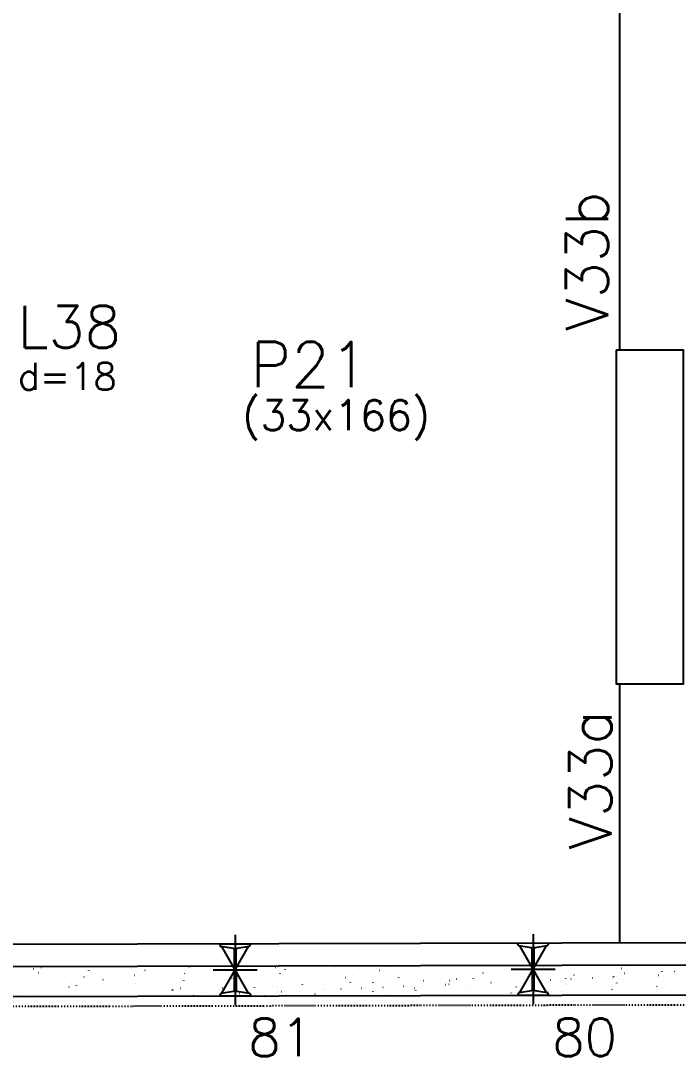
# Model space of a CAD drawing. Extents: x -40810 to 33675, y -2018 to 21213.
# Drawn here: x 23741 to 24068, y -376 to 139 of the extents above; entities that cross this region are included whole.
import ezdxf

# ---------------------------------------------------------------- set-up
doc = ezdxf.new("R2010")
doc.units = 0
doc.linetypes.add('ESTILO_TQS_0003', pattern=[1.5, 0.5, -0.4, 0.1, -0.5])
doc.layers.get('0').update_dxf_attribs({"color": 1, "lineweight": 9})
for name, color, linetype in [('1', 5, 'Continuous'), ('12', 3, 'Continuous'), ('13', 7, 'Continuous'), ('19', 5, 'Continuous'), ('24', 5, 'ESTILO_TQS_0003'), ('242', 3, 'Continuous'), ('3', 2, 'Continuous'), ('49', 20, 'Continuous'), ('51', 6, 'Continuous'), ('52', 21, 'Continuous'), ('8', 5, 'Continuous'), ('9', 3, 'Continuous')]:
    doc.layers.add(name, color=color, linetype=linetype)
doc.styles.get("Standard").update_dxf_attribs({"font": 'romans.shx', "width": 0.8})

# ---------------------------------------------------------------- blocks, each defined once
blk = doc.blocks.new('_H9EFD498501-001')
for p, q in [((483.405033, 192.325287), (483.478255, 192.34152)), ((485.893497, 190.469079), (485.939154, 190.528581)), ((487.066143, 193.136936), (487.139365, 193.153168)), ((510.860536, 191.381069), (510.906193, 191.44057)), ((535.016459, 190.876707), (535.089682, 190.89294)), ((535.827575, 192.293058), (535.873232, 192.352559)), ((538.677569, 191.688356), (538.750792, 191.704589)), ((546.828767, 191.843269), (546.838557, 191.917627)), ((560.794614, 193.205047), (560.840271, 193.264548)), ((570.740605, 193.392905), (570.750394, 193.467264)), ((583.364655, 190.993207), (583.410312, 191.052709)), ((603.468993, 193.161711), (603.542215, 193.177944)), ((608.331694, 191.905196), (608.377351, 191.964698)), ((629.754172, 191.448454), (629.763961, 191.522812)), ((633.298733, 192.817186), (633.34439, 192.876687)), ((653.592588, 192.440403), (653.602378, 192.514761)), ((655.080419, 191.713131), (655.153642, 191.729364)), ((658.265772, 193.729175), (658.311429, 193.788676)), ((712.606156, 190.495951), (712.615945, 190.57031)), ((723.899064, 194.079299), (723.972286, 194.095532)), ((736.620782, 192.82635), (736.630572, 192.900709)), ((775.51049, 192.630719), (775.583713, 192.646952)), ((779.171601, 193.442368), (779.244823, 193.458601)), ((795.63435, 190.881899), (795.644139, 190.956257)), ((801.812983, 191.049404), (801.85864, 191.108905)), ((483.496499, 187.345251), (483.542156, 187.404752)), ((498.975725, 188.520921), (498.985514, 188.59528)), ((508.463538, 188.25724), (508.509195, 188.316741)), ((517.809242, 187.061959), (517.882465, 187.078192)), ((522.814141, 189.51287), (522.82393, 189.587228)), ((533.430577, 189.169229), (533.476234, 189.22873)), ((557.989292, 186.57647), (557.999081, 186.650828)), ((558.397616, 190.081218), (558.443273, 190.14072)), ((569.420669, 185.613379), (569.493891, 185.629612)), ((581.827708, 187.568419), (581.837498, 187.642777)), ((586.627886, 189.428127), (586.701109, 189.44436)), ((590.288996, 190.239776), (590.362219, 190.256009)), ((605.842335, 189.898818), (605.852124, 189.973176)), ((638.239313, 187.979548), (638.312536, 187.995781)), ((640.841276, 185.623967), (640.851065, 185.698326)), ((641.900423, 188.791196), (641.973646, 188.807429)), ((652.010749, 185.577469), (652.056406, 185.636971)), ((664.855902, 187.954366), (664.865692, 188.028725)), ((676.977788, 186.489458), (677.023445, 186.54896)), ((688.767739, 189.504003), (688.777529, 189.578361)), ((689.85074, 186.530968), (689.923963, 186.547201)), ((693.51185, 187.342616), (693.585073, 187.358849)), ((701.944827, 187.401447), (701.990484, 187.460949)), ((706.691846, 190.264551), (706.765069, 190.280784)), ((708.684132, 185.536638), (708.759061, 185.539909)), ((710.557348, 185.618424), (710.632276, 185.621696)), ((719.398925, 186.004456), (719.473853, 186.007727)), ((723.86947, 186.009915), (723.879259, 186.084273)), ((726.911866, 188.313437), (726.957523, 188.372938)), ((729.514288, 186.446102), (729.589216, 186.449373)), ((731.387503, 186.527888), (731.462432, 186.53116)), ((740.22908, 186.91392), (740.304009, 186.917191)), ((745.123277, 185.894037), (745.196499, 185.910269)), ((747.781307, 187.559551), (747.791096, 187.63391)), ((750.344443, 187.355566), (750.419372, 187.358838)), ((751.878905, 189.225426), (751.924562, 189.284927)), ((752.217659, 187.437353), (752.292587, 187.440624)), ((758.303273, 188.815971), (758.376496, 188.832204)), ((761.059235, 187.823384), (761.134164, 187.826656)), ((771.174599, 188.26503), (771.249527, 188.268302)), ((771.619723, 188.5515), (771.629512, 188.625858)), ((773.047814, 188.346817), (773.122743, 188.350088)), ((773.102061, 185.258292), (773.147718, 185.317793)), ((776.845944, 190.137415), (776.891601, 190.196916)), ((781.889391, 188.732848), (781.964319, 188.73612)), ((792.004754, 189.174495), (792.079683, 189.177766)), ((793.877969, 189.256281), (793.952898, 189.259553)), ((798.0691, 186.170281), (798.114757, 186.229782)), ((802.719546, 189.642313), (802.794475, 189.645584)), ((486.224412, 181.704486), (486.234201, 181.778844)), ((500.968136, 183.328376), (501.041358, 183.344609)), ((502.208514, 180.105534), (502.254171, 180.165036)), ((504.629246, 184.140024), (504.702468, 184.156257)), ((510.062828, 182.696435), (510.072618, 182.770793)), ((527.175553, 181.017523), (527.22121, 181.077025)), ((534.077455, 185.026834), (534.087244, 185.101192)), ((552.142592, 181.929512), (552.18825, 181.989014)), ((552.579563, 181.879796), (552.652785, 181.896029)), ((556.240673, 182.691444), (556.313895, 182.707677)), ((569.076396, 180.751983), (569.086185, 180.826342)), ((577.109631, 182.841502), (577.155289, 182.901003)), ((585.576415, 180.161639), (585.651344, 180.16491)), ((593.091022, 183.082382), (593.100812, 183.156741)), ((594.417992, 180.54767), (594.492921, 180.550942)), ((602.07667, 183.753491), (602.122328, 183.812992)), ((604.19099, 180.431216), (604.264212, 180.447449)), ((604.533355, 180.989317), (604.608284, 180.992588)), ((606.406571, 181.071103), (606.481499, 181.074374)), ((607.8521, 181.242865), (607.925322, 181.259098)), ((615.248147, 181.457135), (615.323076, 181.460406)), ((617.002859, 184.632019), (617.012649, 184.706377)), ((621.032096, 184.164799), (621.105318, 184.181032)), ((625.363511, 181.898781), (625.438439, 181.902052)), ((627.04371, 184.66548), (627.089367, 184.724981)), ((627.236726, 181.980567), (627.311655, 181.983839)), ((636.078303, 182.366599), (636.153231, 182.36987)), ((646.193666, 182.808245), (646.268595, 182.811517)), ((648.066882, 182.890031), (648.14181, 182.893303)), ((648.266866, 180.698346), (648.312523, 180.757848)), ((652.10459, 181.137931), (652.114379, 181.212289)), ((656.908458, 183.276063), (656.983387, 183.279334)), ((667.023822, 183.717709), (667.09875, 183.720981)), ((668.897037, 183.799496), (668.971966, 183.802767)), ((672.643523, 182.71622), (672.716745, 182.732453)), ((673.233905, 181.610335), (673.279562, 181.669837)), ((676.016427, 182.687567), (676.026216, 182.761926)), ((677.738614, 184.185527), (677.813542, 184.188799)), ((687.853977, 184.627174), (687.928906, 184.630445)), ((689.727192, 184.70896), (689.802121, 184.712231)), ((698.200944, 182.522324), (698.246601, 182.581826)), ((698.568769, 185.094991), (698.643698, 185.098263)), ((699.854843, 183.679516), (699.864632, 183.753874)), ((720.770985, 180.310485), (720.816642, 180.369986)), ((723.167983, 183.434313), (723.21364, 183.493815)), ((724.25495, 181.26764), (724.328172, 181.283873)), ((735.029994, 180.743116), (735.039784, 180.817474)), ((741.462167, 185.082388), (741.535389, 185.098621)), ((745.738024, 181.222474), (745.783681, 181.281975)), ((748.135022, 184.346303), (748.180679, 184.405804)), ((758.86841, 181.735065), (758.8782, 181.809423)), ((770.705063, 182.134463), (770.75072, 182.193965)), ((782.883037, 184.065464), (782.892826, 184.139822)), ((793.073594, 183.633808), (793.146816, 183.650041)), ((795.672102, 183.046452), (795.717759, 183.105954)), ((796.734704, 184.445457), (796.807926, 184.46169)), ((477.241475, 179.193545), (477.287132, 179.253047)), ((479.515647, 178.572473), (479.515647, 178.572473)), ((479.515647, 178.572473), (479.515647, 178.572473)), ((483.760919, 179.513627), (483.834141, 179.52986)), ((485.814096, 178.587823), (485.814096, 178.587823)), ((485.814096, 178.587823), (485.814096, 178.587823)), ((497.671812, 178.616722), (497.671812, 178.616722)), ((497.671812, 178.616722), (497.671812, 178.616722)), ((501.072468, 178.62501), (501.072468, 178.62501)), ((509.529528, 178.645621), (509.529528, 178.645621)), ((521.387245, 178.67452), (521.387245, 178.67452)), ((525.38518, 178.684263), (525.38518, 178.684263)), ((533.244961, 178.703418), (533.244961, 178.703418)), ((533.244961, 178.703418), (533.244961, 178.703418)), ((533.244961, 178.703418), (533.244961, 178.703418)), ((538.307503, 178.715756), (538.307503, 178.715756)), ((538.307503, 178.715756), (538.307503, 178.715756)), ((538.307503, 178.715756), (538.307503, 178.715756)), ((545.102678, 178.732317), (545.102678, 178.732317)), ((545.102678, 178.732317), (545.102678, 178.732317)), ((545.237979, 179.760035), (545.247769, 179.834393)), ((549.697891, 178.743516), (549.697891, 178.743516)), ((553.296963, 178.752287), (553.296963, 178.752287)), ((553.296963, 178.752287), (553.296963, 178.752287)), ((553.296963, 178.752287), (553.296963, 178.752287)), ((556.960394, 178.761216), (556.960394, 178.761216)), ((556.960394, 178.761216), (556.960394, 178.761216)), ((562.873044, 179.170388), (562.947973, 179.17366)), ((564.74626, 179.252175), (564.821188, 179.255446)), ((568.818111, 178.790114), (568.818111, 178.790114)), ((573.587837, 179.638206), (573.662765, 179.641478)), ((574.010603, 178.802769), (574.010603, 178.802769)), ((580.675827, 178.819013), (580.675827, 178.819013)), ((583.7032, 180.079852), (583.778128, 180.083124)), ((592.533544, 178.847912), (592.533544, 178.847912)), ((592.533544, 178.847912), (592.533544, 178.847912)), ((592.533544, 178.847912), (592.533544, 178.847912)), ((597.099359, 178.859039), (597.099359, 178.859039)), ((597.099359, 178.859039), (597.099359, 178.859039)), ((597.099359, 178.859039), (597.099359, 178.859039)), ((598.323315, 178.862022), (598.323315, 178.862022)), ((598.323315, 178.862022), (598.323315, 178.862022)), ((598.323315, 178.862022), (598.323315, 178.862022)), ((598.332788, 178.874368), (598.378445, 178.933869)), ((604.39126, 178.876811), (604.39126, 178.876811)), ((604.39126, 178.876811), (604.39126, 178.876811)), ((604.39126, 178.876811), (604.39126, 178.876811)), ((616.248976, 178.905709), (616.248976, 178.905709)), ((616.248976, 178.905709), (616.248976, 178.905709)), ((622.636026, 178.921275), (622.636026, 178.921275)), ((622.636026, 178.921275), (622.636026, 178.921275)), ((622.636026, 178.921275), (622.636026, 178.921275)), ((623.299827, 179.786357), (623.345484, 179.845858)), ((628.106693, 178.934608), (628.106693, 178.934608)), ((628.106693, 178.934608), (628.106693, 178.934608)), ((639.964409, 178.963507), (639.964409, 178.963507)), ((646.948738, 178.980528), (646.948738, 178.980528)), ((646.948738, 178.980528), (646.948738, 178.980528)), ((646.948738, 178.980528), (646.948738, 178.980528)), ((651.822126, 178.992405), (651.822126, 178.992405)), ((651.822126, 178.992405), (651.822126, 178.992405)), ((651.822126, 178.992405), (651.822126, 178.992405)), ((655.891215, 179.002322), (655.891215, 179.002322)), ((659.463527, 179.794285), (659.536749, 179.810518)), ((663.679842, 179.021304), (663.679842, 179.021304)), ((663.679842, 179.021304), (663.679842, 179.021304)), ((663.679842, 179.021304), (663.679842, 179.021304)), ((671.26145, 179.039781), (671.26145, 179.039781)), ((671.26145, 179.039781), (671.26145, 179.039781)), ((671.26145, 179.039781), (671.26145, 179.039781)), ((675.537559, 179.050203), (675.537559, 179.050203)), ((675.537559, 179.050203), (675.537559, 179.050203)), ((687.395275, 179.079102), (687.395275, 179.079102)), ((687.395275, 179.079102), (687.395275, 179.079102)), ((695.574161, 179.099034), (695.574161, 179.099034)), ((695.574161, 179.099034), (695.574161, 179.099034)), ((695.803946, 179.398496), (695.849603, 179.457997)), ((699.252992, 179.108), (699.252992, 179.108)), ((711.110708, 179.136899), (711.110708, 179.136899)), ((711.110708, 179.136899), (711.110708, 179.136899)), ((711.110708, 179.136899), (711.110708, 179.136899)), ((711.118157, 179.19348), (711.127946, 179.267838)), ((714.683071, 179.145605), (714.683071, 179.145605)), ((714.683071, 179.145605), (714.683071, 179.145605)), ((719.886873, 179.158288), (719.886873, 179.158288)), ((719.886873, 179.158288), (719.886873, 179.158288)), ((722.968424, 179.165798), (722.968424, 179.165798)), ((722.968424, 179.165798), (722.968424, 179.165798)), ((722.968424, 179.165798), (722.968424, 179.165798)), ((734.826141, 179.194696), (734.826141, 179.194696)), ((734.826141, 179.194696), (734.826141, 179.194696)), ((744.199584, 179.217541), (744.199584, 179.217541)), ((744.199584, 179.217541), (744.199584, 179.217541)), ((746.683857, 179.223595), (746.683857, 179.223595)), ((746.683857, 179.223595), (746.683857, 179.223595)), ((758.541574, 179.252494), (758.541574, 179.252494)), ((768.512296, 179.276794), (768.512296, 179.276794)), ((768.512296, 179.276794), (768.512296, 179.276794)), ((770.39929, 179.281392), (770.39929, 179.281392)), ((773.474927, 179.288888), (773.474927, 179.288888)), ((773.474927, 179.288888), (773.474927, 179.288888)), ((775.866377, 179.81906), (775.939599, 179.835293)), ((782.257007, 179.310291), (782.257007, 179.310291)), ((782.257007, 179.310291), (782.257007, 179.310291)), ((782.257007, 179.310291), (782.257007, 179.310291)), ((792.825008, 179.336047), (792.825008, 179.336047)), ((792.825008, 179.336047), (792.825008, 179.336047)), ((794.114723, 179.33919), (794.114723, 179.33919)), ((794.114723, 179.33919), (794.114723, 179.33919)), ((794.114723, 179.33919), (794.114723, 179.33919))]:
    blk.add_line(p, q)

msp = doc.modelspace()

# ---------------------------------------------------------------- linework, layer by layer
at = {"layer": '1'}
msp.add_line((24038.629, -191.037), (24038.629, -319.563), dxfattribs=at)
msp.add_lwpolyline([(24038.629, 568.586), (24038.629, -25.037)], dxfattribs=at)
at = {"layer": '24'}
msp.add_line((27261.131, -342.823), (23697.691, -351.446), dxfattribs=at)
at = {"layer": '242'}
for p, q in [((24053.684, -108.037), (24053.684, -108.037)), ((23975.387, -327.238), (23975.387, -327.238))]:
    msp.add_line(p, q, dxfattribs=at)
at = {"layer": '3'}
msp.add_lwpolyline([(24037.129, -25.037), (24070.129, -25.037), (24070.129, -191.037), (24037.129, -191.037), (24037.129, -25.037)], dxfattribs=at)
at = {"layer": '49', "linetype": 'Continuous'}
for p, q in [((23710.036, -320.423), (24485.554, -318.533)), ((23706.922, -331.431), (24485.58, -329.533)), ((23700.746, -346.446), (24485.617, -344.533))]:
    msp.add_line(p, q, dxfattribs=at)
at = {"layer": '51'}
for p, q in [((23847.618, -315.735), (23847.702, -350.432)), ((23995.617, -315.377), (23995.701, -350.074)), ((23840.128, -320.102), (23855.128, -320.065)), ((23840.13, -320.856), (23840.128, -320.102)), ((23846.758, -322.513), (23840.615, -321.463)), ((23854.331, -344.64), (23840.988, -321.527)), ((23841.044, -344.672), (23854.275, -321.495)), ((23847.29, -343.05), (23847.242, -323.12)), ((23848.029, -323.118), (23848.077, -343.047)), ((23854.649, -321.429), (23848.511, -322.509)), ((23855.128, -320.065), (23855.13, -320.819)), ((23988.127, -319.744), (24003.127, -319.707)), ((23988.129, -320.498), (23988.127, -319.744)), ((23994.757, -322.155), (23988.614, -321.105)), ((24002.33, -344.282), (23988.987, -321.169)), ((23989.043, -344.314), (24002.274, -321.137)), ((23995.29, -342.691), (23995.241, -322.762)), ((23996.028, -322.76), (23996.077, -342.688)), ((24002.648, -321.071), (23996.51, -322.151)), ((24003.127, -319.707), (24003.129, -320.461)), ((23836.751, -333.11), (23858.569, -333.057)), ((23984.75, -332.752), (24006.568, -332.699)), ((23840.671, -344.738), (23846.809, -343.658)), ((23848.562, -343.654), (23854.705, -344.704)), ((23988.67, -344.38), (23994.808, -343.3)), ((23996.561, -343.296), (24002.704, -344.346)), ((23840.191, -346.102), (23840.189, -345.348)), ((23855.191, -346.065), (23840.191, -346.102)), ((23855.189, -345.311), (23855.191, -346.065)), ((23988.19, -345.743), (23988.189, -344.989)), ((24003.19, -345.707), (23988.19, -345.743)), ((24003.189, -344.953), (24003.19, -345.707))]:
    msp.add_line(p, q, dxfattribs=at)
for centre, start, end in [((23840.755, -320.854), 180.13866, 256.99988), ((23846.617, -323.122), 0.13866, 76.99988), ((23848.654, -323.117), 103.27743, 180.13866), ((23854.505, -320.821), 283.27743, 0.13866), ((23988.754, -320.496), 180.13866, 256.99988), ((23994.616, -322.764), 0.13866, 76.99988), ((23996.653, -322.759), 103.27743, 180.13866), ((24002.504, -320.463), 283.27743, 0.13866), ((23840.814, -345.346), 103.27743, 180.13866), ((23846.665, -343.05), 283.27751, 0.24365), ((23848.702, -343.045), 180.13866, 256.99988), ((23854.564, -345.313), 0.13866, 76.99988), ((23988.814, -344.988), 103.27743, 180.13866), ((23994.665, -342.692), 283.27751, 0.24365), ((23996.702, -342.687), 180.13866, 256.99988), ((24002.564, -344.955), 0.13866, 76.99988)]:
    msp.add_arc(centre, 0.625, start, end, dxfattribs=at)

# ---------------------------------------------------------------- block references
at = {"layer": '19'}
msp.add_blockref('_H9EFD498501-001', (23264.129, -524.914), dxfattribs=at)

# ---------------------------------------------------------------- texts
at = {"layer": '12'}
msp.add_text('(33x166)', height=15, dxfattribs=at).set_placement((23851.223, -64.916))
at = {"layer": '13'}
msp.add_text('d=18', height=13.5, dxfattribs=at).set_placement((23739.627, -44.911))
at = {"layer": '52'}
for s, p in [('81', (23854.162, -376.03)), ('80', (24005.131, -375.949))]:
    msp.add_text(s, height=18.75, dxfattribs=at).set_placement(p)
at = {"layer": '8'}
for s, p in [('V33b', (24032.922, -15.586)), ('V33a', (24034.594, -273.356))]:
    msp.add_text(s, height=21, rotation=90, dxfattribs=at).set_placement(p)
msp.add_text('L38', height=21, dxfattribs=at).set_placement((23739.627, -24.016))
at = {"layer": '9'}
msp.add_text('P21', height=22.5, dxfattribs=at).set_placement((23855.201, -43.525))

doc.saveas('drawing.dxf')
